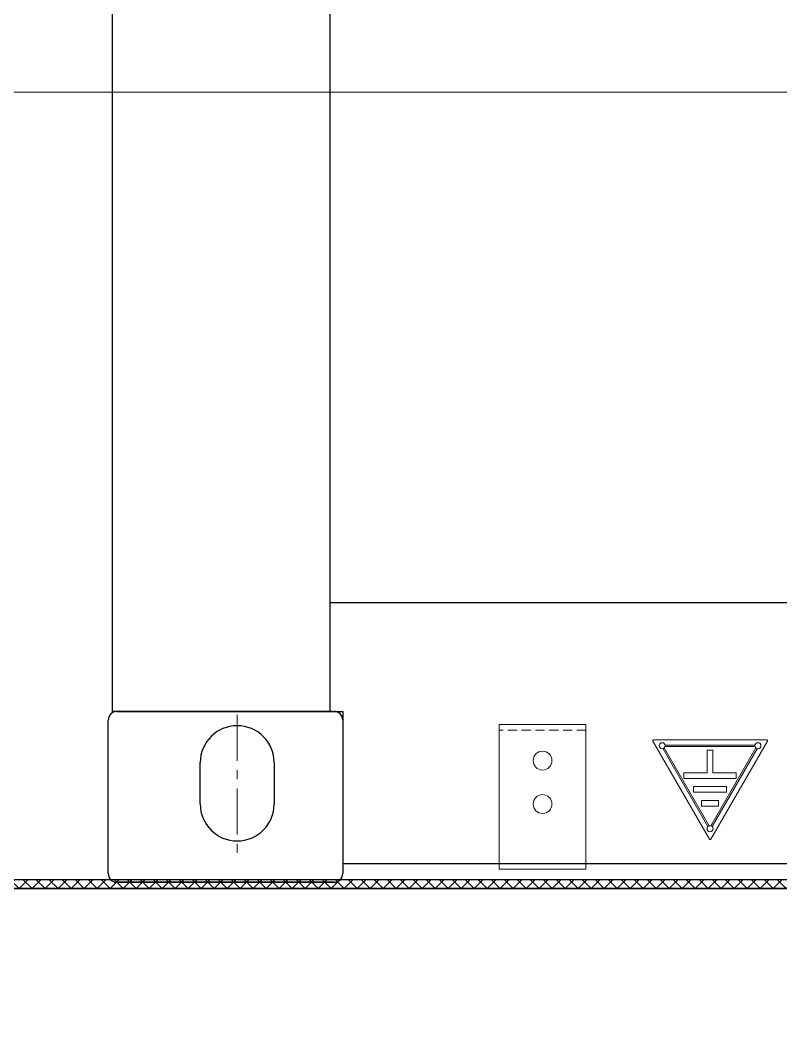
# Model space of a CAD drawing. Header units: millimetres. Extents: x 0 to 87554, y -20854 to 20404.
# Drawn here: x 48435 to 48960, y 15025 to 15729 of the extents above; entities that cross this region are included whole.
import ezdxf

# ---------------------------------------------------------------- set-up
doc = ezdxf.new("R2010")
doc.units = ezdxf.units.MM
doc.linetypes.add('CENTER', pattern=[50.8, 31.75, -6.35, 6.35, -6.35])
doc.linetypes.add('HIDDEN', pattern=[9.525, 6.35, -3.175])
doc.layers.get('0').update_dxf_attribs({"lineweight": 15})
doc.layers.add('02___PRT_ALL_AXES', color=7, linetype='Continuous')
for name, color, linetype, lineweight in [('AM_0', 7, 'Continuous', 30), ('AM_7N', 4, 'CENTER', 15), ('THICK', 7, 'Continuous', 0)]:
    doc.layers.add(name, color=color, linetype=linetype, lineweight=lineweight)

# ---------------------------------------------------------------- blocks, each defined once
blk = doc.blocks.new('y5i76i7676')
at = {"color": 7, "linetype": 'Continuous'}
blk.add_line((950671.8, -65204.58, 19235.73), (949684.8, -65204.58, 19235.73), dxfattribs=at)
at = {"layer": '02___PRT_ALL_AXES', "color": 7, "linetype": 'Continuous'}
blk.add_line((954027.81, -65754.58, 19235.73), (948587.8, -65754.58, 19235.73), dxfattribs=at)
blk = doc.blocks.new('e4tggg')
at = {"color": 87}
for p, q in [((-236.43, -1994.49), (-275.57, -1926.71)), ((-275.13, -1925.96), (-196.87, -1925.96)), ((-267.03, -1929.46), (-204.97, -1929.46)), ((-196.43, -1926.71), (-235.57, -1994.49)), ((-237.45, -1985.73), (-268.49, -1931.97)), ((-267.62, -1931.47), (-236.58, -1985.23)), ((-204.97, -1930.46), (-267.03, -1930.46)), ((-237.96, -1948.61), (-237.96, -1933.05)), ((-237.96, -1933.05), (-234.04, -1933.05)), ((-235.41, -1985.23), (-204.38, -1931.47)), ((-203.51, -1931.97), (-234.55, -1985.73)), ((-234.04, -1933.05), (-234.04, -1948.61)), ((-254, -1952.53), (-254, -1948.61)), ((-254, -1948.61), (-237.96, -1948.61)), ((-234.04, -1948.61), (-218, -1948.61)), ((-218, -1948.61), (-218, -1952.53)), ((-218, -1952.53), (-254, -1952.53)), ((-247.37, -1962.05), (-247.37, -1958.13)), ((-247.37, -1958.13), (-224.63, -1958.13)), ((-224.63, -1958.13), (-224.63, -1962.05)), ((-224.63, -1962.05), (-247.37, -1962.05)), ((-241.82, -1971.57), (-241.82, -1967.65)), ((-241.82, -1967.65), (-230.18, -1967.65)), ((-230.18, -1971.57), (-241.82, -1971.57)), ((-230.18, -1967.65), (-230.18, -1971.57))]:
    blk.add_line(p, q, dxfattribs=at)
at = {"color": 87, "lineweight": 13}
blk.add_lwpolyline([(-321.69, -2015.2), (-321.69, -1915.2), (-381.69, -1915.2), (-381.69, -2015.2)], close=True, dxfattribs=at)
at = {"color": 87, "linetype": 'HIDDEN', "lineweight": 13}
blk.add_lwpolyline([(-321.69, -2011.2), (-321.69, -1919.2), (-381.69, -1919.2), (-381.69, -2011.2)], close=True, dxfattribs=at)
at = {"color": 87}
for centre in [(-269.07, -1929.95), (-202.93, -1929.95), (-236, -1987.24)]:
    blk.add_circle(centre, 2.1, dxfattribs=at)
at = {"color": 87, "lineweight": 13}
for centre in [(-351.69, -1940.2), (-351.69, -1970.2)]:
    blk.add_circle(centre, 6.5, dxfattribs=at)
at = {"color": 87}
for centre, start, end in [((-275.13, -1926.46), 90, 210), ((-196.87, -1926.46), 330, 90), ((-236, -1994.24), 210, 330)]:
    blk.add_arc(centre, 0.5, start, end, dxfattribs=at)
at = {"layer": 'AM_0', "color": 87}
for p, q in [((-648.69, -1906.2), (-648.69, 753.8)), ((-498.69, 753.8), (-498.69, -1906.2)), ((-496.69, -1906.2), (-648.69, -1906.2)), ((-645.69, -1906.2), (-495.69, -1906.2)), ((-651.69, -2018.19), (-651.69, -1912.2)), ((-489.69, -1912.21), (-489.69, -2018.19)), ((-588.13, -1970.15), (-588.13, -1941.62)), ((-537.07, -1941.62), (-537.07, -1970.15)), ((-647.68, -2024.2), (-495.69, -2024.2)), ((-495.69, -2024.2), (-645.68, -2024.2))]:
    blk.add_line(p, q, dxfattribs=at)
for centre, radius, start, end in [((-645.69, -1912.2), 6, 90.00005, 180.0001), ((-495.69, -1912.21), 6.01, 360, 90), ((-562.6, -1941.62), 25.53, 0, 180), ((-562.6, -1970.15), 25.53, 180, 0), ((-645.68, -2018.19), 6.01, 180, 270), ((-495.69, -2018.19), 6.01, 270, 0)]:
    blk.add_arc(centre, radius, start, end, dxfattribs=at)
at = {"layer": 'AM_7N', "color": 87}
blk.add_line((-562.6, -1908.66), (-562.6, -2008.76), dxfattribs=at)
at = {"layer": 'THICK', "color": 87, "lineweight": -3}
for p, q in [((1633.31, -1831.2), (-498.69, -1831.2)), ((-498.69, -1831.2), (-498.69, -1906.2)), ((-498.69, -1906.2), (-489.69, -1906.2)), ((-489.69, -1906.2), (-489.69, -2011.2)), ((-489.69, -2011.2), (1624.31, -2011.2))]:
    blk.add_line(p, q, dxfattribs=at)

msp = doc.modelspace()

# ---------------------------------------------------------------- hatches: boundary and pattern name
at = {"lineweight": 25}
h = msp.add_hatch(dxfattribs=at)
h.set_pattern_fill('ANSI37', color=6, scale=2, style=0)
h.set_pattern_definition([(45, (47715.4595, 15129.5306), (-4.490128, 4.490128), []), (135, (47715.4595, 15129.5306), (-4.490128, -4.490128), [])])
h.paths.add_polyline_path([(47014.46, 15129.531), (52414.46, 15129.531), (52414.46, 15135.567), (47014.46, 15135.567)])

# ---------------------------------------------------------------- linework, layer by layer
at = {"color": 6, "lineweight": 25, "elevation": 19235.731}
msp.add_lwpolyline([(47014.46, 15129.531), (52414.46, 15129.531), (52414.46, 15135.567), (47014.46, 15135.567)], close=True, dxfattribs=at)
at = {"elevation": 19235.731}
msp.add_lwpolyline([(46994.46, 15129.531), (52434.46, 15129.531), (52434.46, 14929.506), (46994.46, 14929.506)], close=True, dxfattribs=at)

# ---------------------------------------------------------------- block references
at = {"lineweight": -3}
msp.add_blockref('e4tggg', (49147.147, 17158.127, 19235.731), dxfattribs=at)
at = {"layer": 'THICK', "lineweight": -3}
msp.add_blockref('y5i76i7676', (-901593.344, 80884.109), dxfattribs=at)

doc.saveas('drawing.dxf')
